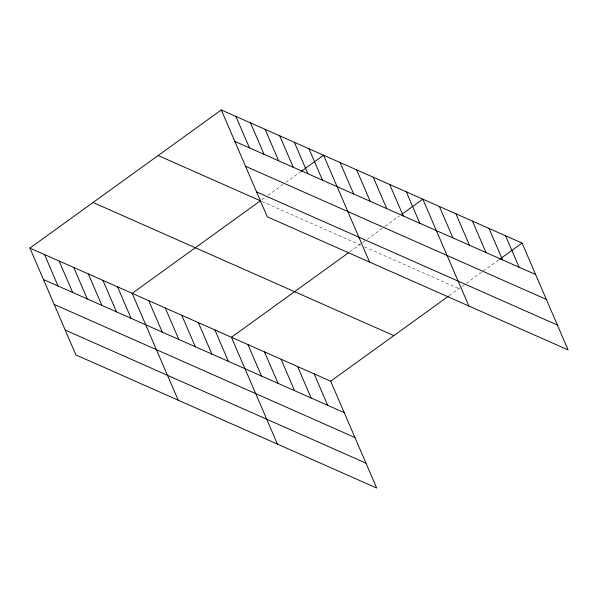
<?xml version="1.0" encoding="UTF-8"?>
<svg xmlns="http://www.w3.org/2000/svg" width="598" height="598" viewBox="0 0 598 598"><rect width="100%" height="100%" fill="white"/><g stroke="black" fill="none" stroke-linecap="round" stroke-linejoin="round"><path stroke-width="0.45" stroke-dasharray="2.99 2.24" d="M261.902 199.71L264.914 197.534M267.919 195.367L282.959 184.513M285.964 182.345L300.256 172.037M349.935 251.736L361.917 243.094M362.665 242.549L366.425 239.835M367.179 239.297L384.477 226.814M385.224 226.268L399.509 215.96M449.195 295.666L461.178 287.018M461.925 286.479L465.685 283.766M466.44 283.22L498.769 259.891M262.059 201.526L361.312 245.449M364.623 246.914L458.92 288.647"/><path stroke-width="0.9" d="M29.9 248.073L330.687 381.188L376.703 488.043L75.924 354.935L29.9 248.073L221.297 109.957L522.076 243.065L568.1 349.927L267.313 216.812L221.297 109.957M301.003 171.491L323.563 155.211L369.579 262.074M348.44 252.819L231.426 337.265L277.45 444.12M401.766 214.331L422.823 199.141L468.839 305.997M330.687 381.188L448.448 296.204M499.524 259.345L522.076 243.065M234.842 141.412L535.629 274.519M245.561 166.289L546.34 299.404M256.602 191.928L557.381 325.043M158.134 155.532L260.399 200.793L132.165 293.334L178.189 400.189M93.064 202.498L393.843 335.605M43.445 279.528L344.231 412.642M54.164 304.412L354.95 437.527M65.204 330.051L365.991 463.166M505.534 235.747L519.086 267.201M488.992 228.429L502.544 259.883M472.45 221.103L485.995 252.558M455.908 213.785L469.452 245.24M439.366 206.46L452.91 237.914M406.281 191.816L419.826 223.278M389.732 184.498L403.284 215.953M373.189 177.18L386.742 208.635M356.647 169.854L370.192 201.309M340.105 162.536L353.65 193.991M308.949 148.745L322.501 180.2M294.343 142.279L307.888 173.734M279.729 135.813L293.282 167.276M265.123 129.347L278.668 160.81M250.517 122.889L264.062 154.344M235.904 116.423L249.448 147.878M314.144 373.87L327.689 405.324M297.602 366.544L311.147 397.999M281.053 359.226L294.605 390.681M264.51 351.901L278.063 383.363M247.968 344.583L261.513 376.037M214.884 329.939L228.429 361.394M198.342 322.621L211.886 354.076M181.799 315.296L195.344 346.75M165.25 307.977L178.802 339.432M148.708 300.652L162.26 332.114M117.559 286.868L131.104 318.323M102.946 280.402L116.498 311.857M88.34 273.936L101.884 305.391M73.726 267.47L87.278 298.925M59.12 261.005L72.664 292.459M44.506 254.539L58.058 285.994"/></g></svg>
